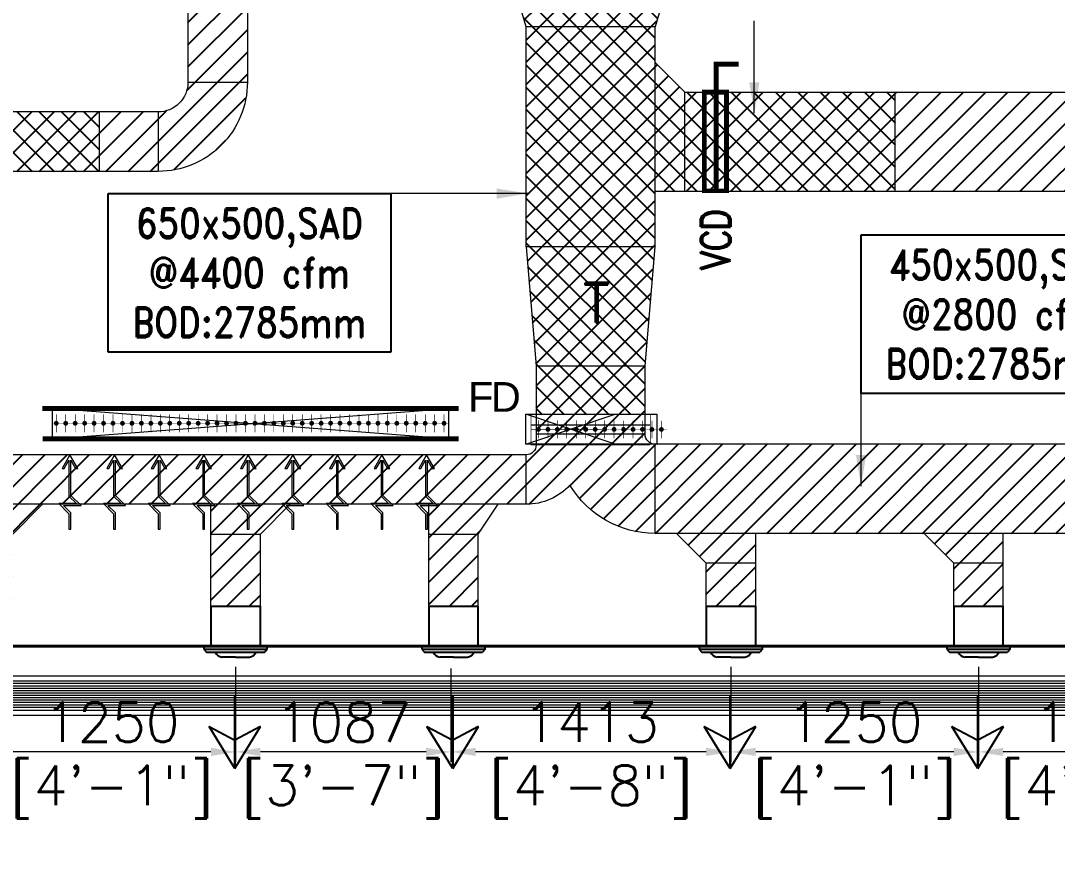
# Model space of a CAD drawing. Header units: millimetres. Extents: x -330573 to 5697, y 22061 to 198972.
# Drawn here: x -93021 to -87789, y 46866 to 51068 of the extents above; entities that cross this region are included whole.
import ezdxf

# ---------------------------------------------------------------- set-up
doc = ezdxf.new("R2010")
doc.units = ezdxf.units.MM
for name, color, linetype, lineweight in [('VL-AC-ACCOUSTIC INSULATION', 32, 'Continuous', 25), ('VL-AC-DAMPERS', 5, 'Continuous', 18), ('VL-AC-DIM', 20, 'Continuous', 25), ('VL-AC-EQUIPMENT TEXT', 7, 'Continuous', 25), ('VL-AC-RAT', 1, 'Continuous', 5), ('VL-AC-SA', 6, 'Continuous', 5), ('VL-AC-SA_TEXT_50', 7, 'Continuous', 25), ('VL-AC-SAT', 72, 'Continuous', 25), ('VL-AC-WALL CUTOUT', 7, 'Continuous', 18), ('VL-FC', 21, 'Continuous', 18)]:
    doc.layers.add(name, color=color, linetype=linetype, lineweight=lineweight)
doc.styles.add('ROMANS', font='romans.shx', dxfattribs={"height": 200})
doc.styles.get("Standard").update_dxf_attribs({"font": 'arial.ttf'})
doc.styles.add('VOLTAS - ROMAND', font='romand.shx', dxfattribs={"width": 0.85})
doc.dimstyles.new('VL_DIM', dxfattribs={"dimscale": 1.25, "dimtxt": 200, "dimasz": 125, "dimexe": 50, "dimexo": 50, "dimgap": 50, "dimtad": 1, "dimdec": 0, "dimrnd": 1, "dimzin": 9, "dimdsep": 46, "dimtxsty": 'ROMANS', "dimcen": 0.09, "dimdle": 35, "dimclrd": 7, "dimclre": 7, "dimclrt": 7, "dimadec": 0, "dimazin": 0, "dimtfac": 1, "dimtdec": 0, "dimtmove": 2, "dimatfit": 3, "dimfxl": 1, "dimtolj": 1, "dimtzin": 0, "dimlwd": 15, "dimlwe": 15, "dimarcsym": 1})

# ---------------------------------------------------------------- blocks, each defined once
blk = doc.blocks.new('*U94')
at = {"color": 8}
for p, q in [((30, 66), (18638, 66)), ((30, 54), (18638, 54)), ((30, 42), (18638, 42)), ((30, 30), (18638, 30)), ((30, 18), (18638, 18)), ((30, 6), (18638, 6)), ((30, -6), (18638, -6)), ((30, -18), (18638, -18)), ((30, -30), (18638, -30)), ((30, -42), (18638, -42)), ((30, -54), (18638, -54))]:
    blk.add_line(p, q, dxfattribs=at)
for points in [[(5.2, 105), (5.3, -95), (18663.3, -95), (18663.2, 105)], [(30, 80), (30.1, -70), (18638.1, -70), (18638, 80)]]:
    blk.add_lwpolyline(points, close=True)
blk = doc.blocks.new('*D248')
at = {"layer": 'Defpoints', "color": 0, "transparency": 16777216}
for p in [(-88185.8, 47855.9), (-86935.8, 47855.9), (-88185.8, 47377.4)]:
    blk.add_point(p, dxfattribs=at)
at = {"layer": 'VL-AC-DIM', "color": 7, "lineweight": 15, "transparency": 16777216}
for p, q in [((-88185.8, 47805.9), (-88185.8, 47327.4)), ((-86935.8, 47805.9), (-86935.8, 47327.4)), ((-87060.8, 47377.4), (-88060.8, 47377.4))]:
    blk.add_line(p, q, dxfattribs=at)
at = {"layer": 'VL-AC-DIM', "color": 7, "transparency": 16777216}
for points in [[(-88060.8, 47398.3), (-88060.8, 47356.6), (-88185.8, 47377.4)], [(-87060.8, 47398.3), (-87060.8, 47356.6), (-86935.8, 47377.4)]]:
    blk.add_solid(points, dxfattribs=at)
at = {"layer": 'VL-AC-DIM', "color": 7, "transparency": 16777216, "char_height": 200, "attachment_point": 5, "style": 'ROMANS'}
for s, insert in [('\\A1;1250', (-87560.8, 47527.4)), ('\\A1;[4\'-1"]', (-87560.8, 47175.1))]:
    blk.add_mtext(s, dxfattribs=dict(at, insert=insert))
blk = doc.blocks.new('*D249')
at = {"layer": 'Defpoints', "color": 0, "transparency": 16777216}
for p in [(-89435.8, 47855.9), (-88185.8, 47855.9), (-89435.8, 47377.4)]:
    blk.add_point(p, dxfattribs=at)
at = {"layer": 'VL-AC-DIM', "color": 7, "lineweight": 15, "transparency": 16777216}
for p, q in [((-89435.8, 47805.9), (-89435.8, 47327.4)), ((-88185.8, 47805.9), (-88185.8, 47327.4)), ((-88310.8, 47377.4), (-89310.8, 47377.4))]:
    blk.add_line(p, q, dxfattribs=at)
at = {"layer": 'VL-AC-DIM', "color": 7, "transparency": 16777216}
for points in [[(-89310.8, 47398.3), (-89310.8, 47356.6), (-89435.8, 47377.4)], [(-88310.8, 47398.3), (-88310.8, 47356.6), (-88185.8, 47377.4)]]:
    blk.add_solid(points, dxfattribs=at)
at = {"layer": 'VL-AC-DIM', "color": 7, "transparency": 16777216, "char_height": 200, "attachment_point": 5, "style": 'ROMANS'}
for s, insert in [('\\A1;1250', (-88810.8, 47527.4)), ('\\A1;[4\'-1"]', (-88810.8, 47175.1))]:
    blk.add_mtext(s, dxfattribs=dict(at, insert=insert))
blk = doc.blocks.new('*D250')
at = {"layer": 'Defpoints', "color": 0, "transparency": 16777216}
for p in [(-90849.3, 47847.9), (-89435.8, 47855.9), (-90849.3, 47377.4)]:
    blk.add_point(p, dxfattribs=at)
at = {"layer": 'VL-AC-DIM', "color": 7, "lineweight": 15, "transparency": 16777216}
for p, q in [((-90849.3, 47797.9), (-90849.3, 47327.4)), ((-89435.8, 47805.9), (-89435.8, 47327.4)), ((-89560.8, 47377.4), (-90724.3, 47377.4))]:
    blk.add_line(p, q, dxfattribs=at)
at = {"layer": 'VL-AC-DIM', "color": 7, "transparency": 16777216}
for points in [[(-90724.3, 47398.3), (-90724.3, 47356.6), (-90849.3, 47377.4)], [(-89560.8, 47398.3), (-89560.8, 47356.6), (-89435.8, 47377.4)]]:
    blk.add_solid(points, dxfattribs=at)
at = {"layer": 'VL-AC-DIM', "color": 7, "transparency": 16777216, "char_height": 200, "attachment_point": 5, "style": 'ROMANS'}
for s, insert in [('\\A1;1413', (-90142.5, 47527.4)), ('\\A1;[4\'-8"]', (-90142.5, 47175.1))]:
    blk.add_mtext(s, dxfattribs=dict(at, insert=insert))
blk = doc.blocks.new('*D251')
at = {"layer": 'Defpoints', "color": 0, "transparency": 16777216}
for p in [(-91935.8, 47855.9), (-90849.3, 47847.9), (-91935.8, 47377.4)]:
    blk.add_point(p, dxfattribs=at)
at = {"layer": 'VL-AC-DIM', "color": 7, "lineweight": 15, "transparency": 16777216}
for p, q in [((-91935.8, 47805.9), (-91935.8, 47327.4)), ((-90849.3, 47797.9), (-90849.3, 47327.4)), ((-90974.3, 47377.4), (-91810.8, 47377.4))]:
    blk.add_line(p, q, dxfattribs=at)
at = {"layer": 'VL-AC-DIM', "color": 7, "transparency": 16777216}
for points in [[(-91810.8, 47398.3), (-91810.8, 47356.6), (-91935.8, 47377.4)], [(-90974.3, 47398.3), (-90974.3, 47356.6), (-90849.3, 47377.4)]]:
    blk.add_solid(points, dxfattribs=at)
at = {"layer": 'VL-AC-DIM', "color": 7, "transparency": 16777216, "char_height": 200, "attachment_point": 5, "style": 'ROMANS'}
for s, insert in [('\\A1;1087', (-91392.5, 47527.4)), ('\\A1;[3\'-7"]', (-91392.5, 47175.1))]:
    blk.add_mtext(s, dxfattribs=dict(at, insert=insert))
blk = doc.blocks.new('*D252')
at = {"layer": 'Defpoints', "color": 0, "transparency": 16777216}
for p in [(-93185.8, 47855.9), (-91935.8, 47855.9), (-93185.8, 47377.4)]:
    blk.add_point(p, dxfattribs=at)
at = {"layer": 'VL-AC-DIM', "color": 7, "lineweight": 15, "transparency": 16777216}
for p, q in [((-93185.8, 47805.9), (-93185.8, 47327.4)), ((-91935.8, 47805.9), (-91935.8, 47327.4)), ((-92060.8, 47377.4), (-93060.8, 47377.4))]:
    blk.add_line(p, q, dxfattribs=at)
at = {"layer": 'VL-AC-DIM', "color": 7, "transparency": 16777216}
for points in [[(-93060.8, 47398.3), (-93060.8, 47356.6), (-93185.8, 47377.4)], [(-92060.8, 47398.3), (-92060.8, 47356.6), (-91935.8, 47377.4)]]:
    blk.add_solid(points, dxfattribs=at)
at = {"layer": 'VL-AC-DIM', "color": 7, "transparency": 16777216, "char_height": 200, "attachment_point": 5, "style": 'ROMANS'}
for s, insert in [('\\A1;1250', (-92560.8, 47527.4)), ('\\A1;[4\'-1"]', (-92560.8, 47175.1))]:
    blk.add_mtext(s, dxfattribs=dict(at, insert=insert))
blk = doc.blocks.new('VL SA JET NOZZEL')
at = {"layer": 'VL-AC-SAT'}
for p, q in [((4.4, 562.5, 0), (-125.3, 349.6, 0)), ((4.4, 562.5, 0), (4.4, 191.9, 0)), ((4.4, 191.9, 0), (4.4, 562.5, 0)), ((4.4, 562.5, 0), (134.2, 349.6, 0)), ((4.4, 562.5, 0), (4.4, 191.9, 0)), ((4.4, 191.9, 0), (4.4, 562.5, 0)), ((-125.3, 349.6, 0), (4.4, 418.7, 0)), ((134.2, 349.6, 0), (4.4, 418.7, 0)), ((0, 0), (-70, 0)), ((0, 0), (70, 0)), ((-160, -40), (-146.6, -25)), ((160, -40), (-160, -40)), ((160, -40), (146.6, -25))]:
    blk.add_line(p, q, dxfattribs=at)
for points in [[(-160, -40), (-160, -55), (160, -55), (160, -40)], [(146.6, -25), (-146.6, -25)]]:
    blk.add_lwpolyline(points, dxfattribs=at)
at = {"layer": 'VL-AC-SAT', "elevation": 0}
blk.add_lwpolyline([(125, -255), (125, -55), (-125, -55), (-125, -255)], close=True, dxfattribs=at)
at = {"layer": 'VL-AC-SAT'}
for centre, start, end in [((-64.1, -42.5), 97.9087, 155.9574), ((64.1, -42.5), 24.0426, 82.0913)]:
    blk.add_arc(centre, 42.9, start, end, dxfattribs=at)
blk = doc.blocks.new('A$C3FF05238')
at = {"layer": 'VL-AC-DAMPERS'}
for p, q in [((-267.7, -75.3), (-263.5, -75.3)), ((-124.5, -75.3), (-120.2, -75.3)), ((18.8, -75.4), (23, -75.4)), ((162, -75.4), (166.2, -75.4))]:
    blk.add_line(p, q, dxfattribs=at)
at = {"layer": 'VL-AC-DAMPERS', "const_width": 2.55}
blk.add_lwpolyline([(-301.3, -149.8), (301.3, -149.8), (301.3, 0), (-301.3, 0)], close=True, dxfattribs=at)
at = {"layer": 'VL-AC-DAMPERS'}
for points, const_width in [([(-263.5, -30.3), (-263.5, -120.5)], 3.18), ([(-215.7, -30.3), (-215.8, -120.5)], 3.18), ([(-168, -30.3), (-168, -120.5)], 3.18), ([(-120.2, -30.3), (-120.3, -120.5)], 3.18), ([(-72.5, -30.3), (-72.5, -120.5)], 3.18), ([(-24.7, -30.3), (-24.8, -120.5)], 3.18), ([(23, -30.3), (23, -120.5)], 3.18), ([(23, -30.4), (23, -120.6)], 3.18), ([(70.7, -30.3), (70.7, -120.5)], 3.18), ([(70.7, -30.4), (70.7, -120.6)], 3.18), ([(118.5, -30.4), (118.5, -120.6)], 3.18), ([(166.2, -30.4), (166.2, -120.6)], 3.18), ([(214, -30.4), (214, -120.6)], 3.18), ([(261.7, -30.4), (261.7, -120.6)], 3.18), ([(309.5, -30.4), (309.5, -120.6)], 3.18), ([(357.2, -30.4), (357.2, -120.6)], 3.18), ([(-301.3, -75.3), (98.8, -75.4)], 2.55), ([(-14.8, -75.4), (385.3, -75.5)], 2.55)]:
    blk.add_lwpolyline(points, dxfattribs=dict(at, const_width=const_width))
at = {"layer": 'VL-AC-DAMPERS', "const_width": 12.2}
for points in [[(-263.5, -69.3, -1), (-263.5, -81.3, -1), (-263.5, -69.3, 1)], [(-215.7, -69.3, -1), (-215.7, -81.3, -1), (-215.7, -69.3, 1)], [(-168, -69.3, -1), (-168, -81.3, -1), (-168, -69.3, 1)], [(-120.2, -69.3, -1), (-120.3, -81.3, -1), (-120.2, -69.3, 1)], [(-72.5, -69.3, -1), (-72.5, -81.3, -1), (-72.5, -69.3, 1)], [(-24.8, -69.3, -1), (-24.8, -81.3, -1), (-24.8, -69.3, 1)], [(23, -69.3, -1), (23, -81.3, -1), (23, -69.3, 1)], [(23, -69.4, -1), (23, -81.4, -1), (23, -69.4, 1)], [(70.7, -69.3, -1), (70.7, -81.3, -1), (70.7, -69.3, 1)], [(70.7, -69.4, -1), (70.7, -81.4, -1), (70.7, -69.4, 1)], [(118.5, -69.4, -1), (118.5, -81.4, -1), (118.5, -69.4, 1)], [(166.2, -69.4, -1), (166.2, -81.4, -1), (166.2, -69.4, 1)], [(214, -69.4, -1), (214, -81.4, -1), (214, -69.4, 1)], [(261.7, -69.4, -1), (261.7, -81.4, -1), (261.7, -69.4, 1)], [(309.5, -69.5, -1), (309.5, -81.4, -1), (309.5, -69.5, 1)], [(357.2, -69.5, -1), (357.2, -81.4, -1), (357.2, -69.5, 1)]]:
    blk.add_lwpolyline(points, format="xyb", dxfattribs=at)
at = {"layer": 'VL-AC-SA'}
for points in [[(-301.3, -52.3), (298.7, -52.3)], [(-301.3, -152.3), (298.7, -152.3)]]:
    blk.add_lwpolyline(points, dxfattribs=at)
at = {"layer": 'VL-AC-WALL CUTOUT'}
blk.add_lwpolyline([(333.8, 0.8), (333.8, -149.8), (-326.3, -149.8), (-326.3, 0.8)], close=True, dxfattribs=at)
for points in [[(123.7, -149.8), (-326.3, 0.8)], [(-326.3, -149.8), (123.7, 0.8)]]:
    blk.add_lwpolyline(points, dxfattribs=at)
at = {"layer": 'VL-AC-DAMPERS', "insert": (-573.4, 163.4, 0), "char_height": 150, "width": 205.934, "attachment_point": 1}
blk.add_mtext('\\pxqr;{\\T0.9;FD}', dxfattribs=at)

msp = doc.modelspace()

# ---------------------------------------------------------------- hatches: boundary and pattern name
at = {"layer": 'VL-AC-ACCOUSTIC INSULATION'}
h = msp.add_hatch(dxfattribs=at)
h.set_pattern_fill('ANSI31', color=8, scale=25)
h.paths.add_polyline_path([(-105437.5, 47489.4), (-110189.2, 47489.4), (-110189.2, 47089.4), (-105437.5, 47089.4)])
h.paths.add_polyline_path([(-109739.2, 47639.4), (-109889.2, 47639.4), (-109889.2, 47489.4), (-109589.2, 47489.4)])
h.paths.add_polyline_path([(-109739.2, 48559.4), (-109889.2, 48559.4), (-109889.2, 47639.4), (-109739.2, 47639.4)])
h.paths.add_polyline_path([(-108064.2, 47639.4), (-108214.2, 47639.4), (-108214.2, 47489.4), (-107914.2, 47489.4)])
h.paths.add_polyline_path([(-108064.2, 48559.4), (-108214.2, 48559.4), (-108214.2, 47639.4), (-108064.2, 47639.4)])
h.paths.add_polyline_path([(-106714.2, 47639.6), (-106914.2, 47639.6), (-106914.2, 47489.4), (-106564, 47489.4)])
h.paths.add_polyline_path([(-106714.2, 48921.8), (-106914.2, 48921.8), (-106914.2, 47639.6), (-106714.2, 47639.6)])
h.paths.add_polyline_path([(-106889.2, 48559.6), (-106889.2, 48709.6), (-106739.2, 48709.6), (-106739.2, 48559.6)], flags=16)
h.paths.add_polyline_path([(-107114.6, 47089.4), (-107414.6, 47089.4), (-107414.6, 46939.4), (-107264.6, 46939.4)])
h.paths.add_polyline_path([(-107264.6, 46939.4), (-107414.6, 46939.4), (-107414.6, 46472), (-107264.6, 46472)])
h.paths.add_polyline_path([(-106660.8, 47089.4), (-107060.8, 47089.4), (-107060.8, 46939.4), (-106810.8, 46939.4)])
h.paths.add_polyline_path([(-106810.8, 46939.4), (-107060.8, 46939.4), (-107060.8, 46260.9), (-106810.8, 46260.9)])
h.paths.add_polyline_path([(-107910.8, 47089.4), (-108310.8, 47089.4), (-108310.8, 46939.4), (-108060.8, 46939.4)])
h.paths.add_polyline_path([(-108060.8, 46939.4), (-108310.8, 46939.4), (-108310.8, 46260.9), (-108060.8, 46260.9)])
h.paths.add_polyline_path([(-109310.8, 46939.4), (-109560.8, 46939.4), (-109560.8, 46260.9), (-109310.8, 46260.9)])
h.paths.add_polyline_path([(-109160.8, 47089.4), (-109560.8, 47089.4), (-109560.8, 46939.4), (-109310.8, 46939.4)])
h.paths.add_polyline_path([(-105560.8, 46939.4), (-105810.8, 46939.4), (-105810.8, 46260.9), (-105560.8, 46260.9)])
h.paths.add_polyline_path([(-105460.8, 47089.4), (-105810.8, 47089.4), (-105810.8, 46939.4), (-105560.8, 46939.4)])
h.paths.add_polyline_path([(-104837.5, 47589.4), (-105437.5, 47489.4), (-105437.5, 47089.4), (-104837.5, 46989.4)])
h.paths.add_polyline_path([(-105564.2, 48709.8), (-106564.2, 48709.8), (-106564.2, 48559.8), (-105564.2, 48559.8)])
h.paths.add_polyline_path([(-106564.2, 48709.8), (-106714.2, 48709.8), (-106714.2, 48409.8), (-106564.2, 48559.8)])
h.paths.add_polyline_path([(-100277.9, 47589.4), (-104837.5, 47589.4), (-104837.5, 46989.4), (-100277.9, 46989.4)])
h.paths.add_polyline_path([(-104160.8, 46989.4), (-104560.8, 46989.4), (-104560.8, 46839.4), (-104310.8, 46839.4)])
h.paths.add_polyline_path([(-104310.8, 46839.4), (-104560.8, 46839.4), (-104560.8, 46260.9), (-104310.8, 46260.9)])
h.paths.add_polyline_path([(-104664.9, 46839.4), (-104814.9, 46839.4), (-104814.9, 46472), (-104664.9, 46472)])
h.paths.add_polyline_path([(-104564.9, 46989.4), (-104814.9, 46989.4), (-104814.9, 46839.4), (-104664.9, 46839.4)])
h.paths.add_polyline_path([(-103060.8, 46839.4), (-103310.8, 46839.4), (-103310.8, 46260.9), (-103060.8, 46260.9)])
h.paths.add_polyline_path([(-102960.8, 46989.4), (-103310.8, 46989.4), (-103310.8, 46839.4), (-103060.8, 46839.4)])
h.paths.add_polyline_path([(-102764.6, 46839.4), (-102914.6, 46839.4), (-102914.6, 46472), (-102764.6, 46472)])
h.paths.add_polyline_path([(-102664.6, 46989.4), (-102914.6, 46989.4), (-102914.6, 46839.4), (-102764.6, 46839.4)])
h.paths.add_polyline_path([(-102451.2, 47739.4), (-102601.2, 47739.4), (-102601.2, 47589.4), (-102301.2, 47589.4)])
h.paths.add_polyline_path([(-102451.2, 48560.3), (-102601.2, 48560.3), (-102601.2, 47739.4), (-102451.2, 47739.4)])
h.paths.add_polyline_path([(-101126.2, 47739.6), (-101276.2, 47739.6), (-101276.2, 47589.4), (-100975.9, 47589.4)])
h.paths.add_polyline_path([(-101126.2, 48560.6), (-101276.2, 48560.6), (-101276.2, 47739.6), (-101126.2, 47739.6)])
h.paths.add_polyline_path([(-101660.8, 46989.4), (-102060.8, 46989.4), (-102060.8, 46839.4), (-101810.8, 46839.4)])
h.paths.add_polyline_path([(-101810.8, 46839.4), (-102060.8, 46839.4), (-102060.8, 46260.9), (-101810.8, 46260.9)])
h.paths.add_polyline_path([(-100410.8, 46989.4), (-100810.8, 46989.4), (-100810.8, 46839.4), (-100560.8, 46839.4)])
h.paths.add_polyline_path([(-100560.8, 46839.4), (-100810.8, 46839.4), (-100810.8, 46260.9), (-100560.8, 46260.9)])
h.paths.add_polyline_path([(-100889.4, 46839.4), (-101039.4, 46839.4), (-101039.4, 46472), (-100889.4, 46472)])
h.paths.add_polyline_path([(-100839.4, 46989.4), (-101039.4, 46989.4), (-101039.4, 46839.4), (-100889.4, 46839.4)])
h.paths.add_polyline_path([(-99310.8, 46839.4), (-99560.8, 46839.4), (-99560.8, 46260.9), (-99310.8, 46260.9)])
h.paths.add_polyline_path([(-99160.8, 46989.4), (-99560.8, 46989.4), (-99560.8, 46839.4), (-99310.8, 46839.4)])
h.paths.add_polyline_path([(-98599.6, 47589.4), (-99677.9, 47589.4), (-99677.9, 46989.4), (-98599.6, 46989.4)])
h.paths.add_polyline_path([(-99677.9, 47589.4), (-100277.9, 47589.4), (-100277.9, 46989.4), (-99677.9, 46989.4)])
h.paths.add_polyline_path([(-99038.7, 47739.4), (-99238.7, 47739.4), (-99238.7, 47589.4), (-98888.7, 47589.4)])
h.paths.add_polyline_path([(-99038.7, 48486), (-99238.7, 48486), (-99238.7, 47739.4), (-99038.7, 47739.4)])
h.paths.add_polyline_path([(-98963.7, 48561), (-98963.7, 48711, 0.226541), (-99138.7, 48627.4, 0.226541), (-99313.7, 48711), (-99313.7, 48561, -0.414214), (-99238.7, 48486), (-99038.7, 48486, -0.414214)])
h.paths.add_polyline_path([(-98626.2, 48711), (-98963.7, 48711), (-98963.7, 48561), (-98626.2, 48561)])
h.paths.add_polyline_path([(-99313.7, 48711), (-99800.9, 48711), (-99801.2, 48710.8), (-99801.2, 48561), (-99313.7, 48561)])
h.paths.add_polyline_path([(-98493.5, 47633.3, -0.198912), (-98599.6, 47589.4), (-98599.6, 46989.4, 0.198912), (-98069.2, 47209.1)])
h.paths.add_polyline_path([(-98614.6, 46989.4), (-98914.6, 46989.4), (-98914.6, 46839.4), (-98764.6, 46839.4)])
h.paths.add_polyline_path([(-98764.6, 46839.4), (-98914.6, 46839.4), (-98914.6, 46472), (-98764.6, 46472)])
h.paths.add_polyline_path([(-96995.3, 48283), (-97419.6, 48707.3), (-98493.5, 47633.3), (-98069.2, 47209.1)])
h.paths.add_polyline_path([(-96889.2, 48926.9, 0.198912), (-97419.6, 48707.3), (-96995.3, 48283, -0.198912), (-96889.2, 48326.9)])
h.paths.add_polyline_path([(-94124.6, 48926.9), (-96889.2, 48926.9), (-96889.2, 48326.9), (-94124.6, 48326.9)])
h.paths.add_polyline_path([(-94160.8, 48326.9), (-94560.8, 48326.9), (-94560.8, 48176.9), (-94310.8, 48176.9)])
h.paths.add_polyline_path([(-94310.8, 48176.9), (-94560.8, 48176.9), (-94560.8, 48110.9), (-94310.8, 48110.9)])
h.paths.add_polyline_path([(-95410.8, 48326.9), (-95810.8, 48326.9), (-95810.8, 48176.9), (-95560.8, 48176.9)])
h.paths.add_polyline_path([(-95560.8, 48176.9), (-95810.8, 48176.9), (-95810.8, 48110.9), (-95560.8, 48110.9)])
h.paths.add_polyline_path([(-96610.8, 48176.9), (-96860.8, 48176.9), (-96860.8, 48110.9), (-96610.8, 48110.9)])
h.paths.add_polyline_path([(-96460.8, 48326.9), (-96860.8, 48326.9), (-96860.8, 48176.9), (-96610.8, 48176.9)])
h.paths.add_polyline_path([(-92326.5, 50607.3), (-92624.7, 50607.3), (-92624.7, 50307.3), (-92326.5, 50307.3)])
h.paths.add_polyline_path([(-91876.5, 50757.3), (-92176.5, 50757.3, -0.414214), (-92326.5, 50607.3), (-92326.5, 50307.3, 0.414214)])
h.paths.add_polyline_path([(-91876.5, 52658.6), (-92176.5, 52658.6), (-92176.5, 50757.3), (-91876.5, 50757.3)])
h.paths.add_polyline_path([(-92139, 52146.1), (-92139, 52371.1), (-91914, 52371.1), (-91914, 52146.1)], flags=16)
edge = h.paths.add_edge_path()
edge.add_line((-93974.6, 49076.9), (-93974.6, 48976.9))
edge.add_arc((-94024.6, 48976.9), 50, -90, 0, ccw=False)
edge.add_line((-94024.6, 48926.9), (-94124.6, 48926.9))
edge.add_line((-94124.6, 48926.9), (-94124.6, 48326.9))
edge.add_arc((-94124.6, 49076.9), 750, 270, 360)
edge.add_line((-93374.6, 49076.9), (-93974.6, 49076.9))
h = msp.add_hatch(dxfattribs=at)
h.set_pattern_fill('ANSI31', color=8, scale=25)
h.paths.add_polyline_path([(-93060.8, 48476.9), (-93310.8, 48476.9), (-93310.8, 48110.9), (-93060.8, 48110.9)])
h.paths.add_polyline_path([(-92910.8, 48626.9), (-93310.8, 48626.9), (-93310.8, 48476.9), (-93060.8, 48476.9)])
h.paths.add_polyline_path([(-90468.9, 48876.9), (-93377.9, 48876.9), (-93377.9, 48626.9), (-90468.9, 48626.9)])
h.paths.add_polyline_path([(-91810.8, 48476.9), (-92060.8, 48476.9), (-92060.8, 48110.9), (-91810.8, 48110.9)])
h.paths.add_polyline_path([(-91660.8, 48626.9), (-92060.8, 48626.9), (-92060.8, 48476.9), (-91810.8, 48476.9)])
h.paths.add_polyline_path([(-90710.8, 48476.9), (-90960.8, 48476.9), (-90960.8, 48110.9), (-90710.8, 48110.9)])
h.paths.add_polyline_path([(-90610.8, 48626.9), (-90960.8, 48626.9), (-90960.8, 48476.9), (-90710.8, 48476.9)])
edge = h.paths.add_edge_path()
edge.add_arc((-89818.9, 48980.3), 50, 180, 270, ccw=False)
edge.add_line((-89868.9, 48980.3), (-90418.9, 48980.3))
edge.add_line((-90418.9, 48980.3), (-90418.9, 48926.9))
edge.add_arc((-90468.9, 48926.9), 50, -90, 0, ccw=False)
edge.add_line((-90468.9, 48876.9), (-90468.9, 48626.9))
edge.add_arc((-90468.9, 48926.9), 300, 270, 317.3883)
edge.add_arc((-89818.9, 48980.3), 500, 210.8598, 270)
edge.add_line((-89818.9, 48480.3), (-89818.9, 48930.3))
h.paths.add_polyline_path([(-89868.9, 49080.3), (-90418.9, 49080.3), (-90418.9, 48980.3), (-89868.9, 48980.3)])
h.paths.add_polyline_path([(-86614.8, 48930.3), (-89818.9, 48930.3), (-89818.9, 48480.3), (-86614.8, 48480.3)])
h.paths.add_polyline_path([(-89310.8, 48480.3), (-89710.8, 48480.3), (-89560.8, 48330.3), (-89310.8, 48330.3)])
h.paths.add_polyline_path([(-89310.8, 48330.3), (-89560.8, 48330.3), (-89560.8, 48110.9), (-89310.8, 48110.9)])
h.paths.add_polyline_path([(-88060.8, 48330.3), (-88310.8, 48330.3), (-88310.8, 48110.9), (-88060.8, 48110.9)])
h.paths.add_polyline_path([(-88060.8, 48480.3), (-88460.8, 48480.3), (-88310.8, 48330.3), (-88060.8, 48330.3)])
h.paths.add_polyline_path([(-86810.8, 48330.3), (-87060.8, 48330.3), (-87060.8, 48110.9), (-86810.8, 48110.9)])
h.paths.add_polyline_path([(-86810.8, 48480.3), (-87210.8, 48480.3), (-87060.8, 48330.3), (-86810.8, 48330.3)])
h.paths.add_polyline_path([(-86014.8, 48930.3), (-86614.8, 48930.3), (-86614.8, 48480.3), (-86014.8, 48480.3)])
h.paths.add_polyline_path([(-85560.8, 48480.3), (-85960.8, 48480.3), (-85810.8, 48330.3), (-85560.8, 48330.3)])
h.paths.add_polyline_path([(-85560.8, 48330.3), (-85810.8, 48330.3), (-85810.8, 48110.9), (-85560.8, 48110.9)])
h.paths.add_polyline_path([(-81510.8, 48930.3), (-86014.8, 48930.3), (-86014.8, 48480.3), (-81510.8, 48480.3)])
h.paths.add_polyline_path([(-84310.8, 48480.3), (-84710.8, 48480.3), (-84560.8, 48330.3), (-84310.8, 48330.3)])
h.paths.add_polyline_path([(-84310.8, 48330.3), (-84560.8, 48330.3), (-84560.8, 48110.9), (-84310.8, 48110.9)])
h.paths.add_polyline_path([(-83060.8, 48480.3), (-83460.8, 48480.3), (-83310.8, 48330.3), (-83060.8, 48330.3)])
h.paths.add_polyline_path([(-83060.8, 48330.3), (-83310.8, 48330.3), (-83310.8, 48110.9), (-83060.8, 48110.9)])
h.paths.add_polyline_path([(-81810.8, 48330.3), (-82060.8, 48330.3), (-82060.8, 48110.9), (-81810.8, 48110.9)])
h.paths.add_polyline_path([(-81810.8, 48480.3), (-82210.8, 48480.3), (-82060.8, 48330.3), (-81810.8, 48330.3)])
h.paths.add_polyline_path([(-80097.7, 50257.3), (-80497.7, 50257.3), (-80347.7, 50107.3), (-80097.7, 50107.3)])
h.paths.add_polyline_path([(-75512.4, 50657.3), (-84190.9, 50657.3), (-84190.9, 50257.3), (-75512.4, 50257.3)])
h.paths.add_polyline_path([(-82650.6, 50344.8), (-82875.6, 50344.8), (-82875.6, 50569.8), (-82650.6, 50569.8)], flags=16)
h.paths.add_polyline_path([(-76014.8, 50569.8), (-75789.8, 50569.8), (-75789.8, 50344.8), (-76014.8, 50344.8)], flags=16)
h.paths.add_polyline_path([(-79892.4, 50807.3), (-80192.4, 50807.3), (-80342.4, 50657.3), (-79892.4, 50657.3)])
h.paths.add_polyline_path([(-79892.4, 52670.6), (-80192.4, 52670.6), (-80192.4, 50807.3), (-79892.4, 50807.3)])
h.paths.add_polyline_path([(-80154.9, 52145.6), (-80154.9, 52370.6), (-79929.9, 52370.6), (-79929.9, 52145.6)], flags=16)
h.paths.add_polyline_path([(-78947.7, 50257.3), (-79347.7, 50257.3), (-79197.7, 50107.3), (-78947.7, 50107.3)])
h.paths.add_polyline_path([(-78947.7, 50107.3), (-79197.7, 50107.3), (-79197.7, 48110.9), (-78947.7, 48110.9)])
h.paths.add_polyline_path([(-84190.9, 50657.3), (-84790.9, 50707.3), (-84790.9, 50207.3), (-84190.9, 50257.3)])
h.paths.add_polyline_path([(-84790.9, 50707.3), (-88606.6, 50707.3), (-88606.6, 50207.3), (-84790.9, 50207.3)])
h.paths.add_polyline_path([(-87197, 50344.8), (-87422, 50344.8), (-87422, 50569.8), (-87197, 50569.8)], flags=16)
h.paths.add_polyline_path([(-85035.1, 50857.3), (-85335.1, 50857.3), (-85485.1, 50707.3), (-85035.1, 50707.3)])
h.paths.add_polyline_path([(-85035.1, 52671.1), (-85335.1, 52671.1), (-85335.1, 50857.3), (-85035.1, 50857.3)])
h.paths.add_polyline_path([(-85297.6, 52146.1), (-85297.6, 52371.1), (-85072.6, 52371.1), (-85072.6, 52146.1)], flags=16)
h.paths.add_polyline_path([(-80097.7, 48110.9), (-80097.7, 50107.3), (-80347.7, 50107.3), (-80347.7, 48110.9)])
at = {"layer": 'VL-AC-ACCOUSTIC INSULATION', "lineweight": -3}
h = msp.add_hatch(dxfattribs=at)
h.set_pattern_fill('ANSI37', color=256, scale=25)
h.paths.add_polyline_path([(-93174.6, 51637.6), (-94174.6, 51637.6), (-93999.6, 51037.6), (-93349.6, 51037.6)])
h.paths.add_polyline_path([(-93349.6, 51037.6), (-93999.6, 51037.6), (-93999.6, 50163.8), (-93349.6, 50163.8)])
h.paths.add_polyline_path([(-93610.9, 50569.8), (-93610.9, 50344.8), (-93835.9, 50344.8), (-93835.9, 50569.8)], flags=16)
h.paths.add_polyline_path([(-93349.6, 50163.8), (-93999.6, 50163.8), (-93974.6, 49563.8), (-93374.6, 49563.8)])
h.paths.add_polyline_path([(-93374.6, 49563.8), (-93974.6, 49563.8), (-93974.6, 49076.9), (-93374.6, 49076.9)])
h.paths.add_polyline_path([(-93199.6, 50607.3), (-93349.6, 50757.3), (-93349.6, 50307.3), (-93199.6, 50307.3)])
h.paths.add_polyline_path([(-92624.7, 50607.3), (-93199.6, 50607.3), (-93199.6, 50307.3), (-92624.7, 50307.3)])
h = msp.add_hatch(dxfattribs=at)
h.set_pattern_fill('ANSI37', color=256, scale=25)
h.paths.add_polyline_path([(-89668.9, 50707.3), (-89668.9, 50207.3), (-88606.6, 50207.3), (-88606.6, 50707.3)])
h.paths.add_polyline_path([(-89668.9, 50707.3), (-89818.9, 50857.3), (-89818.9, 50207.3), (-89668.9, 50207.3)])
h.paths.add_polyline_path([(-89818.9, 49926.2), (-90468.9, 49926.2), (-90418.9, 49326.2), (-89868.9, 49326.2)])
h.paths.add_polyline_path([(-90418.9, 49326.2), (-90418.9, 49080.3), (-89868.9, 49080.3), (-89868.9, 49326.2)])
h.paths.add_polyline_path([(-89818.9, 51037.6), (-90468.9, 51037.6), (-90468.9, 49926.2), (-89818.9, 49926.2)])
h.paths.add_polyline_path([(-89818.9, 51037.6), (-89643.9, 51637.6), (-90643.9, 51637.6), (-90468.9, 51037.6)])

# ---------------------------------------------------------------- linework, layer by layer
at = {"layer": 'VL-AC-DAMPERS'}
for p, q in [((-92749.9, 49036, 0), (-92745.7, 49036, 0)), ((-92558.9, 49036, 0), (-92554.7, 49036, 0)), ((-92463.4, 49036, 0), (-92459.2, 49036, 0)), ((-92320.2, 49036, 0), (-92315.9, 49036, 0)), ((-92129.2, 49036.1, 0), (-92124.9, 49036.1, 0)), ((-91938.2, 49036.1, 0), (-91933.9, 49036.1, 0)), ((-91842.7, 49036, 0), (-91838.4, 49036, 0)), ((-91794.9, 49036, 0), (-91790.7, 49036, 0)), ((-91651.7, 49036, 0), (-91647.4, 49036, 0)), ((-91460.7, 49036.2, 0), (-91456.4, 49036.2, 0)), ((-91269.7, 49036.2, 0), (-91265.5, 49036.2, 0)), ((-91174.2, 49036.1, 0), (-91170, 49036.1, 0)), ((-91126.5, 49036.1, 0), (-91122.2, 49036.1, 0)), ((-90983.2, 49036.1, 0), (-90979, 49036.1, 0))]:
    msp.add_line(p, q, dxfattribs=at)
at = {"layer": 'VL-AC-DAMPERS', "const_width": 25}
for points in [[(-89510.9, 50207.3), (-89510.9, 50848.3), (-89396, 50848.3)], [(-89458.4, 50707.3), (-89458.4, 50207.3), (-89570, 50207.3), (-89570, 50707.3), (-89458.4, 50707.3)]]:
    msp.add_lwpolyline(points, dxfattribs=at)
at = {"layer": 'VL-AC-DAMPERS', "const_width": 2.55, "elevation": 0}
msp.add_lwpolyline([(-92860.5, 48959.4), (-90859.8, 48960.5), (-90859.8, 49110.3), (-92860.5, 49109.2)], close=True, dxfattribs=at)
at = {"layer": 'VL-AC-DAMPERS', "elevation": 0}
for points, const_width in [([(-92841.2, 49080.8), (-92841.2, 48990.6)], 3.18), ([(-92793.4, 49080.8), (-92793.4, 48990.6)], 3.18), ([(-92745.6, 49081), (-92745.7, 48990.8)], 3.18), ([(-92697.9, 49081), (-92697.9, 48990.8)], 3.18), ([(-92650.1, 49081), (-92650.2, 48990.8)], 3.18), ([(-92602.4, 49081), (-92602.4, 48990.8)], 3.18), ([(-92554.7, 49081), (-92554.7, 48990.8)], 3.18), ([(-92506.9, 49081), (-92506.9, 48990.8)], 3.18), ([(-92459.2, 49081), (-92459.2, 48990.7)], 3.18), ([(-92411.4, 49081), (-92411.4, 48990.7)], 3.18), ([(-92363.7, 49081), (-92363.7, 48990.7)], 3.18), ([(-92315.9, 49081), (-92315.9, 48990.8)], 3.18), ([(-92268.2, 49081), (-92268.2, 48990.8)], 3.18), ([(-92220.4, 49081), (-92220.4, 48990.8)], 3.18), ([(-92172.7, 49081), (-92172.7, 48990.8)], 3.18), ([(-92124.9, 49081.1), (-92124.9, 48990.9)], 3.18), ([(-92077.2, 49081.1), (-92077.2, 48990.9)], 3.18), ([(-92029.4, 49081.1), (-92029.4, 48990.9)], 3.18), ([(-91981.7, 49081.1), (-91981.7, 48990.9)], 3.18), ([(-91933.9, 49081.1), (-91933.9, 48990.9)], 3.18), ([(-91886.2, 49081.1), (-91886.2, 48990.9)], 3.18), ([(-91838.4, 49081), (-91838.4, 48990.8)], 3.18), ([(-91790.7, 49081), (-91790.7, 48990.8)], 3.18), ([(-91742.9, 49081), (-91743, 48990.8)], 3.18), ([(-91695.2, 49081), (-91695.2, 48990.8)], 3.18), ([(-91647.4, 49081), (-91647.5, 48990.8)], 3.18), ([(-91599.7, 49081), (-91599.7, 48990.8)], 3.18), ([(-91551.9, 49081), (-91552, 48990.8)], 3.18), ([(-91504.2, 49081), (-91504.2, 48990.8)], 3.18), ([(-91456.4, 49081.2), (-91456.5, 48991)], 3.18), ([(-91408.7, 49081.2), (-91408.7, 48991)], 3.18), ([(-91360.9, 49081.2), (-91361, 48991)], 3.18), ([(-91313.2, 49081.2), (-91313.2, 48991)], 3.18), ([(-91265.4, 49081.2), (-91265.5, 48991)], 3.18), ([(-91217.7, 49081.2), (-91217.7, 48991)], 3.18), ([(-91170, 49081.1), (-91170, 48990.9)], 3.18), ([(-91122.2, 49081.1), (-91122.2, 48990.9)], 3.18), ([(-91074.5, 49081.1), (-91074.5, 48990.9)], 3.18), ([(-91026.7, 49081.1), (-91026.7, 48990.9)], 3.18), ([(-90979, 49081.1), (-90979, 48990.9)], 3.18), ([(-90931.2, 49081.1), (-90931.2, 48990.9)], 3.18), ([(-90883.5, 49081.1), (-90883.5, 48990.9)], 3.18), ([(-92860.5, 49034.3), (-90859.8, 49035.4)], 1.27)]:
    msp.add_lwpolyline(points, dxfattribs=dict(at, const_width=const_width))
at = {"layer": 'VL-AC-DAMPERS', "const_width": 12.2, "elevation": 0}
for points in [[(-92841.2, 49041.8, -1), (-92841.2, 49029.8, -1), (-92841.2, 49041.8, 1)], [(-92793.4, 49041.8, -1), (-92793.4, 49029.8, -1), (-92793.4, 49041.8, 1)], [(-92745.7, 49042, -1), (-92745.7, 49030, -1), (-92745.7, 49042, 1)], [(-92697.9, 49041.9, -1), (-92697.9, 49030, -1), (-92697.9, 49041.9, 1)], [(-92650.2, 49041.9, -1), (-92650.2, 49030, -1), (-92650.2, 49041.9, 1)], [(-92602.4, 49041.9, -1), (-92602.4, 49030, -1), (-92602.4, 49041.9, 1)], [(-92554.7, 49041.9, -1), (-92554.7, 49030, -1), (-92554.7, 49041.9, 1)], [(-92506.9, 49041.9, -1), (-92506.9, 49030, -1), (-92506.9, 49041.9, 1)], [(-92459.2, 49041.9, -1), (-92459.2, 49030, -1), (-92459.2, 49041.9, 1)], [(-92411.4, 49041.9, -1), (-92411.4, 49030, -1), (-92411.4, 49041.9, 1)], [(-92363.7, 49041.9, -1), (-92363.7, 49030, -1), (-92363.7, 49041.9, 1)], [(-92315.9, 49041.9, -1), (-92315.9, 49030, -1), (-92315.9, 49041.9, 1)], [(-92268.2, 49041.9, -1), (-92268.2, 49030, -1), (-92268.2, 49041.9, 1)], [(-92220.4, 49041.9, -1), (-92220.4, 49030, -1), (-92220.4, 49041.9, 1)], [(-92172.7, 49041.9, -1), (-92172.7, 49030, -1), (-92172.7, 49041.9, 1)], [(-92124.9, 49042.1, -1), (-92124.9, 49030.2, -1), (-92124.9, 49042.1, 1)], [(-92077.2, 49042.1, -1), (-92077.2, 49030.1, -1), (-92077.2, 49042.1, 1)], [(-92029.4, 49042.1, -1), (-92029.4, 49030.1, -1), (-92029.4, 49042.1, 1)], [(-91981.7, 49042.1, -1), (-91981.7, 49030.1, -1), (-91981.7, 49042.1, 1)], [(-91933.9, 49042.1, -1), (-91933.9, 49030.1, -1), (-91933.9, 49042.1, 1)], [(-91886.2, 49042.1, -1), (-91886.2, 49030.1, -1), (-91886.2, 49042.1, 1)], [(-91838.4, 49042, -1), (-91838.4, 49030, -1), (-91838.4, 49042, 1)], [(-91790.7, 49042, -1), (-91790.7, 49030, -1), (-91790.7, 49042, 1)], [(-91742.9, 49042, -1), (-91742.9, 49030, -1), (-91742.9, 49042, 1)], [(-91695.2, 49042, -1), (-91695.2, 49030, -1), (-91695.2, 49042, 1)], [(-91647.4, 49042, -1), (-91647.4, 49030, -1), (-91647.4, 49042, 1)], [(-91599.7, 49042, -1), (-91599.7, 49030, -1), (-91599.7, 49042, 1)], [(-91552, 49042, -1), (-91552, 49030, -1), (-91552, 49042, 1)], [(-91504.2, 49042, -1), (-91504.2, 49030, -1), (-91504.2, 49042, 1)], [(-91456.4, 49042.2, -1), (-91456.4, 49030.2, -1), (-91456.4, 49042.2, 1)], [(-91408.7, 49042.2, -1), (-91408.7, 49030.2, -1), (-91408.7, 49042.2, 1)], [(-91361, 49042.2, -1), (-91361, 49030.2, -1), (-91361, 49042.2, 1)], [(-91313.2, 49042.2, -1), (-91313.2, 49030.2, -1), (-91313.2, 49042.2, 1)], [(-91265.5, 49042.2, -1), (-91265.5, 49030.2, -1), (-91265.5, 49042.2, 1)], [(-91217.7, 49042.2, -1), (-91217.7, 49030.2, -1), (-91217.7, 49042.2, 1)], [(-91170, 49042.1, -1), (-91170, 49030.1, -1), (-91170, 49042.1, 1)], [(-91122.2, 49042, -1), (-91122.2, 49030.1, -1), (-91122.2, 49042, 1)], [(-91074.5, 49042, -1), (-91074.5, 49030.1, -1), (-91074.5, 49042, 1)], [(-91026.7, 49042, -1), (-91026.7, 49030.1, -1), (-91026.7, 49042, 1)], [(-90979, 49042, -1), (-90979, 49030.1, -1), (-90979, 49042, 1)], [(-90931.2, 49042, -1), (-90931.2, 49030.1, -1), (-90931.2, 49042, 1)], [(-90883.5, 49042, -1), (-90883.5, 49030.1, -1), (-90883.5, 49042, 1)]]:
    msp.add_lwpolyline(points, format="xyb", dxfattribs=at)
at = {"layer": 'VL-AC-RAT', "const_width": 25}
msp.add_lwpolyline([(-90810.5, 49110.8), (-92910.7, 49110.9)], dxfattribs=at)
at = {"layer": 'VL-AC-RAT', "const_width": 25, "elevation": 0}
msp.add_lwpolyline([(-92910.3, 48957.7), (-90810, 48957.5)], dxfattribs=at)
at = {"layer": 'VL-AC-RAT', "elevation": 0}
for points in [[(-92776.9, 48849.7), (-92776.9, 48668.2), (-92739.1, 48630.4), (-92828.1, 48630.4), (-92776.9, 48579.2), (-92776.9, 48502), (-92767.4, 48502), (-92767.4, 48583.1), (-92805.1, 48620.9), (-92716.1, 48620.9), (-92767.4, 48672.1), (-92767.4, 48849.7), (-92743.5, 48808.4), (-92732.5, 48808.4), (-92772.1, 48877), (-92811.7, 48808.4), (-92800.7, 48808.4)], [(-92551.9, 48849.7), (-92551.9, 48668.2), (-92514.1, 48630.4), (-92603.1, 48630.4), (-92551.9, 48579.2), (-92551.9, 48502), (-92542.4, 48502), (-92542.4, 48583.1), (-92580.1, 48620.9), (-92491.1, 48620.9), (-92542.4, 48672.1), (-92542.4, 48849.7), (-92518.5, 48808.4), (-92507.5, 48808.4), (-92547.1, 48877), (-92586.7, 48808.4), (-92575.7, 48808.4)], [(-92326.9, 48849.7), (-92326.9, 48668.2), (-92289.1, 48630.4), (-92378.1, 48630.4), (-92326.9, 48579.2), (-92326.9, 48502), (-92317.4, 48502), (-92317.4, 48583.1), (-92355.1, 48620.9), (-92266.1, 48620.9), (-92317.4, 48672.1), (-92317.4, 48849.7), (-92293.5, 48808.4), (-92282.5, 48808.4), (-92322.1, 48877), (-92361.7, 48808.4), (-92350.7, 48808.4)], [(-92101.9, 48849.7), (-92101.9, 48668.2), (-92064.1, 48630.4), (-92153.1, 48630.4), (-92101.9, 48579.2), (-92101.9, 48502), (-92092.4, 48502), (-92092.4, 48583.1), (-92130.1, 48620.9), (-92041.1, 48620.9), (-92092.4, 48672.1), (-92092.4, 48849.7), (-92068.5, 48808.4), (-92057.5, 48808.4), (-92097.1, 48877), (-92136.7, 48808.4), (-92125.7, 48808.4)], [(-91876.9, 48849.7), (-91876.9, 48668.2), (-91839.1, 48630.4), (-91928.1, 48630.4), (-91876.9, 48579.2), (-91876.9, 48502), (-91867.4, 48502), (-91867.4, 48583.1), (-91905.1, 48620.9), (-91816.1, 48620.9), (-91867.4, 48672.1), (-91867.4, 48849.7), (-91843.5, 48808.4), (-91832.5, 48808.4), (-91872.1, 48877), (-91911.7, 48808.4), (-91900.7, 48808.4)], [(-91651.9, 48849.7), (-91651.9, 48668.2), (-91614.1, 48630.4), (-91703.1, 48630.4), (-91651.9, 48579.2), (-91651.9, 48502), (-91642.4, 48502), (-91642.4, 48583.1), (-91680.1, 48620.9), (-91591.1, 48620.9), (-91642.4, 48672.1), (-91642.4, 48849.7), (-91618.5, 48808.4), (-91607.5, 48808.4), (-91647.1, 48877), (-91686.7, 48808.4), (-91675.7, 48808.4)], [(-91426.9, 48849.7), (-91426.9, 48668.2), (-91389.1, 48630.4), (-91478.1, 48630.4), (-91426.9, 48579.2), (-91426.9, 48502), (-91417.4, 48502), (-91417.4, 48583.1), (-91455.1, 48620.9), (-91366.1, 48620.9), (-91417.4, 48672.1), (-91417.4, 48849.7), (-91393.5, 48808.4), (-91382.5, 48808.4), (-91422.1, 48877), (-91461.7, 48808.4), (-91450.7, 48808.4)], [(-91201.9, 48849.7), (-91201.9, 48668.2), (-91164.1, 48630.4), (-91253.1, 48630.4), (-91201.9, 48579.2), (-91201.9, 48502), (-91192.4, 48502), (-91192.4, 48583.1), (-91230.1, 48620.9), (-91141.1, 48620.9), (-91192.4, 48672.1), (-91192.4, 48849.7), (-91168.5, 48808.4), (-91157.5, 48808.4), (-91197.1, 48877), (-91236.7, 48808.4), (-91225.7, 48808.4)], [(-90976.9, 48849.7), (-90976.9, 48668.2), (-90939.1, 48630.4), (-91028.1, 48630.4), (-90976.9, 48579.2), (-90976.9, 48502), (-90967.4, 48502), (-90967.4, 48583.1), (-91005.1, 48620.9), (-90916.1, 48620.9), (-90967.4, 48672.1), (-90967.4, 48849.7), (-90943.5, 48808.4), (-90932.5, 48808.4), (-90972.1, 48877), (-91011.7, 48808.4), (-91000.7, 48808.4)]]:
    msp.add_lwpolyline(points, close=True, dxfattribs=at)
at = {"layer": 'VL-AC-SA'}
for points in [[(-91876.5, 52658.6), (-91876.5, 50757.3, -0.414214), (-92326.5, 50307.3), (-93349.6, 50307.3)], [(-92176.5, 52658.6), (-92176.5, 50757.3, -0.414214), (-92326.5, 50607.3), (-93199.6, 50607.3)], [(-90418.9, 49326.2), (-90418.9, 48926.9, -0.414214), (-90468.9, 48876.9), (-93377.9, 48876.9)], [(-86614.8, 48930.3), (-89818.9, 48930.3, -0.414214), (-89868.9, 48980.3), (-89868.9, 49326.2)], [(-90248.1, 48723.8, -0.209768), (-90468.9, 48626.9), (-93377.9, 48626.9)], [(-86614.8, 48480.3), (-89818.9, 48480.3, -0.263932), (-90248.1, 48723.8, -0.263932)]]:
    msp.add_lwpolyline(points, format="xyb", dxfattribs=at)
msp.add_lwpolyline([(-90643.9, 51637.6), (-89643.9, 51637.6), (-89818.9, 51037.6), (-90468.9, 51037.6)], close=True, dxfattribs=at)
for points in [[(-90468.9, 49926.2), (-90468.9, 51037.6)], [(-89818.9, 49926.2), (-89818.9, 51037.6)], [(-89668.9, 50707.3), (-89818.9, 50857.3)], [(-92176.5, 50757.3), (-91876.5, 50757.3)], [(-89668.9, 50707.3), (-84790.9, 50707.3)], [(-89668.9, 50207.3), (-89668.9, 50707.3)], [(-88606.6, 50207.3), (-88606.6, 50707.3)], [(-92624.7, 50607.3), (-92624.7, 50307.3)], [(-92326.5, 50607.3), (-92326.5, 50307.3)], [(-89818.9, 50207.3), (-84790.9, 50207.3)], [(-89868.9, 49080.3), (-90418.9, 49080.3)], [(-89868.9, 48980.3), (-90418.9, 48980.3)], [(-89818.9, 48480.3), (-89818.9, 48930.3)], [(-90468.9, 48626.9), (-90468.9, 48876.9)], [(-93060.8, 48476.9), (-92910.8, 48626.9)], [(-92060.8, 48110.9), (-92060.8, 48626.9)], [(-91810.8, 48476.9), (-91660.8, 48626.9)], [(-90960.8, 48110.9), (-90960.8, 48626.9)], [(-90710.8, 48476.9), (-90610.8, 48626.9)], [(-92060.8, 48476.9), (-91810.8, 48476.9)], [(-91810.8, 48110.9), (-91810.8, 48476.9)], [(-90960.8, 48476.9), (-90710.8, 48476.9)], [(-90710.8, 48110.9), (-90710.8, 48476.9)], [(-89560.8, 48330.3), (-89710.8, 48480.3)], [(-89310.8, 48110.9), (-89310.8, 48480.3)], [(-88310.8, 48330.3), (-88460.8, 48480.3)], [(-88060.8, 48110.9), (-88060.8, 48480.3)], [(-89560.8, 48110.9), (-89560.8, 48330.3)], [(-89310.8, 48330.3), (-89560.8, 48330.3)], [(-88310.8, 48110.9), (-88310.8, 48330.3)], [(-88060.8, 48330.3), (-88310.8, 48330.3)]]:
    msp.add_lwpolyline(points, dxfattribs=at)
at = {"layer": 'VL-AC-SA', "linetype": 'ByBlock', "ltscale": 90}
msp.add_lwpolyline([(-90468.9, 49926.2), (-90418.9, 49326.2), (-89868.9, 49326.2), (-89818.9, 49926.2)], close=True, dxfattribs=at)
at = {"layer": 'VL-AC-WALL CUTOUT', "linetype": 'ByBlock', "ltscale": 90, "elevation": 0}
for points in [[(-92860.3, 48957.7), (-92860.7, 49110.9)], [(-90860.9, 48957.7), (-92860.7, 49110.9)], [(-92860.7, 48956.9), (-90860.5, 49110.9)], [(-92860.3, 48957.7), (-92860.7, 49110.9)], [(-90860, 48957.7), (-90859.6, 49110.9)]]:
    msp.add_lwpolyline(points, dxfattribs=at)
at = {"layer": 'VL-FC', "const_width": 15}
msp.add_lwpolyline([(-110789.2, 42260.9), (-110789.2, 46060.9), (-97277.4, 46060.9), (-97277.4, 47910.9), (-75139.2, 47910.9)], dxfattribs=at)

# ---------------------------------------------------------------- block references
at = {"layer": 'VL-AC-RAT', "xscale": -1}
msp.add_blockref('*U94', (-78344.4, 47655.9), dxfattribs=at)
at = {"layer": 'VL-AC-SA'}
msp.add_blockref('A$C3FF05238', (-90143.9, 49080.3), dxfattribs=at)
at = {"layer": 'VL-AC-SAT', "rotation": 180}
for p in [(-91935.8, 47855.9, 0), (-90835.8, 47855.9, 0), (-89435.8, 47855.9, 0), (-88185.8, 47855.9, 0)]:
    msp.add_blockref('VL SA JET NOZZEL', p, dxfattribs=at)

# ---------------------------------------------------------------- texts
at = {"layer": 'VL-AC-SA_TEXT_50', "insert": (-90114, 49645.2, -25331.5), "char_height": 200, "width": 144.857, "attachment_point": 5, "style": 'ROMANS'}
msp.add_mtext('\\pxql;{\\Fromand|c0;T}', dxfattribs=at)

# ---------------------------------------------------------------- dimensions: what is measured, and where the dimension line sits
at = {"layer": 'VL-AC-DIM'}
for base, p1, p2, picture, middle in [((-93185.8, 47377.4), (-91935.8, 47855.9), (-93185.8, 47855.9), '*D252', (-92560.8, 47377.4)), ((-90849.2589, 47377.4323), (-89435.8043, 47855.906), (-90849.2589, 47847.9256), '*D250', (-90142.5316, 47377.4323)), ((-89435.8, 47377.4), (-88185.8, 47855.9), (-89435.8, 47855.9), '*D249', (-88810.8, 47377.4)), ((-88185.8, 47377.4), (-86935.8, 47855.9), (-88185.8, 47855.9), '*D248', (-87560.8, 47377.4))]:
    dim = msp.add_linear_dim(base=base, p1=p1, p2=p2, dimstyle='VL_DIM', override={"dimscale": 1, "dimpost": '\\X'}, dxfattribs=at)
    dim.commit()
    dim.dimension.update_dxf_attribs({"geometry": picture, "text_midpoint": middle})
dim = msp.add_linear_dim(base=(-91935.8043, 47377.4323), p1=(-90849.2589, 47847.9256), p2=(-91935.8043, 47855.906), dimstyle='VL_DIM', override={"dimscale": 1, "dimpost": '\\X'}, dxfattribs=at)
dim.commit()
dim.dimension.update_dxf_attribs({"geometry": '*D251', "text_midpoint": (-91392.5316, 47377.4323), "dimtype": 160})

# ---------------------------------------------------------------- leaders
at = {"layer": 'VL-AC-SA_TEXT_50'}
msp.add_leader([(-89317.7, 50600.6), (-89317.7, 51067.6)], dimstyle='VL_DIM', override={"dimtad": 0, "dimclrd": 256}, dxfattribs=at)

# ---------------------------------------------------------------- next in the draw order: texts
at = {"layer": 'VL-AC-EQUIPMENT TEXT', "insert": (-89512.3, 49955.5, -169.3), "char_height": 150, "attachment_point": 5, "rotation": 90, "style": 'VOLTAS - ROMAND', "bg_fill": 2}
msp.add_mtext_dynamic_manual_height_columns('{\\T0.9;\\C7;VCD}', width=334.821, gutter_width=20, heights=[0], dxfattribs=at)
at = {"layer": 'VL-AC-SA_TEXT_50', "char_height": 150, "width": 1276.5, "attachment_point": 5, "style": 'VOLTAS - ROMAND', "bg_fill": 19, "box_fill_scale": 1.5, "bg_fill_color": 256, "bg_fill_transparency": 0}
for s, insert in [('650x500,SAD\\P@4400 cfm\\PBOD:2785mm ', (-91865.6, 49795.6, 0)), ('450x500,SAD\\P@2800 cfm\\PBOD:2785mm ', (-88065.7, 49586.2))]:
    msp.add_mtext(s, dxfattribs=dict(at, insert=insert))

# ---------------------------------------------------------------- next in the draw order: leaders
at = {"layer": 'VL-AC-SA_TEXT_50'}
for points in [[(-90461.6, 50195.4), (-91152.1, 50195.4)], [(-88778.9, 48719.2), (-88778.9, 49186.1)]]:
    msp.add_leader(points, dimstyle='VL_DIM', override={"dimtad": 0, "dimclrd": 256}, dxfattribs=at)

doc.saveas('drawing.dxf')
